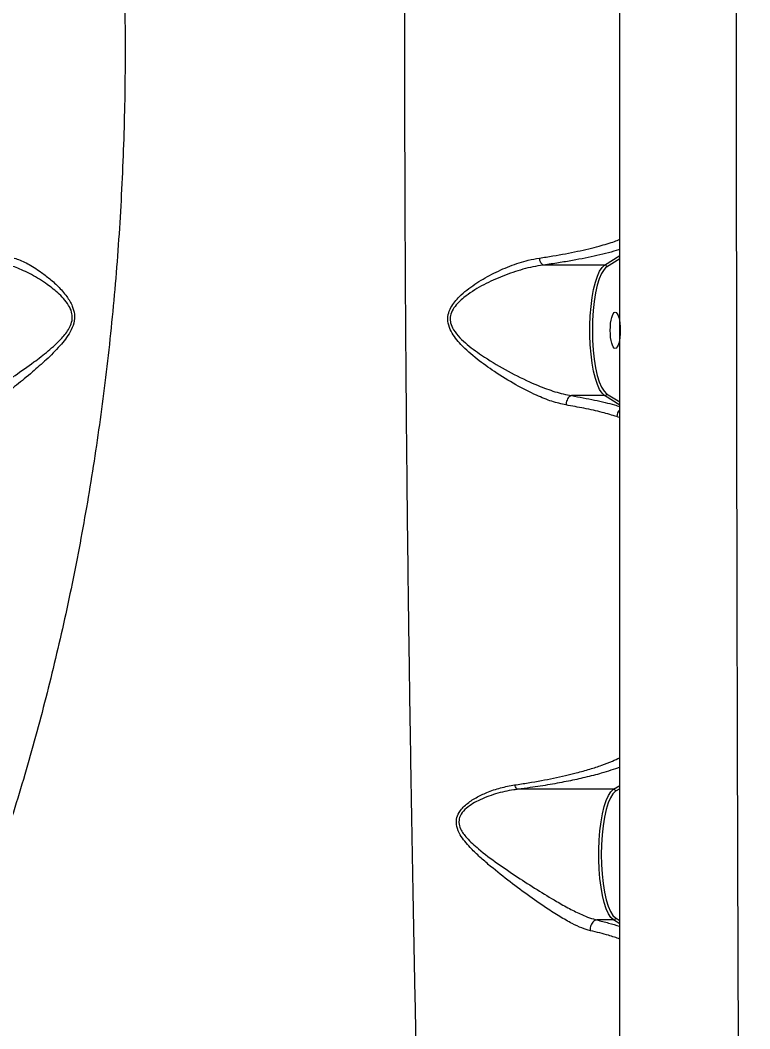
# Model space of a CAD drawing. Header units: millimetres. Extents: x -7735 to 7893, y -6545 to 6034.
# Drawn here: x 4787.6 to 4969.3, y 22.8 to 273.9 of the extents above; entities that cross this region are included whole.
import ezdxf

# ---------------------------------------------------------------- set-up
doc = ezdxf.new("R2010")
doc.units = ezdxf.units.MM
for name, color, linetype in [('DIKOM_ОБЪЕКТ', 7, 'Continuous'), ('DIKOM_РАЗМЕР_ЗОНА', 7, 'Continuous'), ('DIKOM_РАЗМЕР_ОБЪЕКТА', 7, 'Continuous')]:
    doc.layers.add(name, color=color, linetype=linetype)
doc.styles.add('style1', font='arial.ttf', dxfattribs={"width": 0.8})
doc.dimstyles.new('1-50', dxfattribs={"dimtxt": 300, "dimasz": 200, "dimexe": 100, "dimexo": 0, "dimgap": 100, "dimtad": 1, "dimtxsty": 'style1', "dimcen": 200, "dimclrd": 7, "dimclre": 7, "dimclrt": 7, "dimadec": 1, "dimazin": 2, "dimtfac": 1, "dimtmove": 0, "dimatfit": 2, "dimfxl": 0, "dimlwd": 25, "dimlwe": 18, "dimarcsym": 0})

# ---------------------------------------------------------------- blocks, each defined once
blk = doc.blocks.new('*D0')
at = {"layer": 'Defpoints', "color": 0, "transparency": 16777216}
for p in [(5893.22, 882.1), (-4595.74, 266.13), (5893.22, -5840.17)]:
    blk.add_point(p, dxfattribs=at)
at = {"layer": 'DIKOM_РАЗМЕР_ОБЪЕКТА', "color": 7, "lineweight": 18, "transparency": 16777216}
for p, q in [((5893.22, 882.1), (5893.22, -5940.17)), ((-4595.74, 266.13), (-4595.74, -5940.17))]:
    blk.add_line(p, q, dxfattribs=at)
at = {"layer": 'DIKOM_РАЗМЕР_ОБЪЕКТА', "color": 7, "lineweight": 25, "transparency": 16777216}
blk.add_line((-4395.74, -5840.17), (5693.22, -5840.17), dxfattribs=at)
at = {"layer": 'DIKOM_РАЗМЕР_ОБЪЕКТА', "color": 7, "transparency": 16777216}
for points in [[(-4395.74, -5806.84), (-4395.74, -5873.51), (-4595.74, -5840.17)], [(5693.22, -5806.84), (5693.22, -5873.51), (5893.22, -5840.17)]]:
    blk.add_solid(points, dxfattribs=at)
at = {"layer": 'DIKOM_РАЗМЕР_ОБЪЕКТА', "color": 7, "transparency": 16777216, "insert": (648.74, -5587), "char_height": 300, "attachment_point": 5, "style": 'style1'}
blk.add_mtext('10450', dxfattribs=at)
blk = doc.blocks.new('*D3')
at = {"layer": 'Defpoints', "color": 0, "transparency": 16777216}
for p in [(-6112.56, 266.13), (7893.22, 266.13), (7893.22, -6445.11)]:
    blk.add_point(p, dxfattribs=at)
at = {"layer": 'DIKOM_РАЗМЕР_ЗОНА', "color": 7, "lineweight": 18, "transparency": 16777216}
for p, q in [((-6112.56, 266.13), (-6112.56, -6545.11)), ((7893.22, 266.13), (7893.22, -6545.11))]:
    blk.add_line(p, q, dxfattribs=at)
at = {"layer": 'DIKOM_РАЗМЕР_ЗОНА', "color": 7, "lineweight": 25, "transparency": 16777216}
blk.add_line((-5912.56, -6445.11), (7693.22, -6445.11), dxfattribs=at)
at = {"layer": 'DIKOM_РАЗМЕР_ЗОНА', "color": 7, "transparency": 16777216}
for points in [[(-5912.56, -6411.77), (-5912.56, -6478.44), (-6112.56, -6445.11)], [(7693.22, -6411.77), (7693.22, -6478.44), (7893.22, -6445.11)]]:
    blk.add_solid(points, dxfattribs=at)
at = {"layer": 'DIKOM_РАЗМЕР_ЗОНА', "color": 7, "transparency": 16777216, "insert": (890.33, -6191.83), "char_height": 300, "attachment_point": 5, "style": 'style1'}
blk.add_mtext('13950', dxfattribs=at)

msp = doc.modelspace()

# ---------------------------------------------------------------- linework, layer by layer
at = {"layer": 'DIKOM_ОБЪЕКТ', "color": 7, "linetype": 'Continuous', "lineweight": 15}
for p, q in [((4933.127, 212.927), (4936.903, 215.272)), ((4936.903, 214.466), (4933.631, 212.434)), ((4933.127, 212.927), (4917.959, 212.927)), ((4933.631, 212.434), (4933.38, 212.243)), ((4932.99, 181.506), (4933.631, 180.898)), ((4933.631, 180.898), (4936.903, 178.866)), ((4933.127, 180.405), (4924.873, 180.405)), ((4936.903, 178.06), (4933.127, 180.405)), ((4935.346, 82.386), (4936.903, 83.353)), ((4935.346, 82.386), (4911.556, 82.386)), ((4935.851, 81.894), (4935.598, 81.702)), ((4936.903, 82.547), (4935.851, 81.894)), ((4935.208, 50.965), (4935.85, 50.358)), ((4935.85, 50.358), (4936.903, 49.703)), ((4935.346, 49.864), (4931.191, 49.864)), ((4936.903, 48.897), (4935.346, 49.864))]:
    msp.add_line(p, q, dxfattribs=at)
at = {"layer": 'DIKOM_ОБЪЕКТ', "color": 7, "linetype": 'Continuous', "lineweight": 15, "flags": 128}
for points in [[(4933.127, 180.405), (4932.497, 180.992), (4931.897, 181.92), (4931.339, 183.167), (4930.837, 184.707), (4930.4, 186.506), (4930.039, 188.526), (4929.761, 190.722), (4929.573, 193.047), (4929.477, 195.451), (4929.477, 197.881), (4929.573, 200.285), (4929.761, 202.61), (4930.039, 204.806), (4930.4, 206.826), (4930.837, 208.625), (4931.339, 210.165), (4931.897, 211.413), (4932.497, 212.34), (4933.127, 212.927)], [(4933.38, 212.243), (4932.987, 211.823), (4932.376, 210.846), (4931.813, 209.527), (4931.311, 207.896), (4930.883, 205.995), (4930.538, 203.867), (4930.286, 201.566), (4930.132, 199.147), (4930.081, 196.668), (4930.132, 194.188), (4930.286, 191.769), (4930.538, 189.467), (4930.882, 187.34), (4931.311, 185.438), (4931.812, 183.807), (4932.375, 182.487), (4932.987, 181.51), (4932.99, 181.506)], [(4935.346, 49.864), (4934.716, 50.452), (4934.115, 51.379), (4933.558, 52.626), (4933.056, 54.166), (4932.62, 55.965), (4932.258, 57.985), (4931.981, 60.181), (4931.792, 62.507), (4931.696, 64.91), (4931.696, 67.34), (4931.792, 69.744), (4931.981, 72.069), (4932.258, 74.266), (4932.62, 76.285), (4933.056, 78.085), (4933.558, 79.625), (4934.115, 80.872), (4934.716, 81.799), (4935.346, 82.386)], [(4935.598, 81.702), (4935.206, 81.283), (4934.595, 80.306), (4934.032, 78.986), (4933.53, 77.355), (4933.102, 75.454), (4932.757, 73.327), (4932.505, 71.026), (4932.352, 68.606), (4932.3, 66.127), (4932.352, 63.647), (4932.505, 61.228), (4932.757, 58.927), (4933.101, 56.799), (4933.529, 54.897), (4934.031, 53.266), (4934.595, 51.946), (4935.205, 50.969), (4935.208, 50.965)]]:
    msp.add_lwpolyline(points, dxfattribs=at)
at = {"layer": 'DIKOM_ОБЪЕКТ', "color": 7, "linetype": 'Continuous', "lineweight": 15}
for centre, radius, start, end in [((4933.118, 212.413), 0.514, 2.38559, 88.96014), ((4933.117, 180.919), 0.514, 271.1006, 357.66323), ((4938.447, 175.221), 2.264, 133.61867, 181.0711), ((4935.336, 81.872), 0.515, 2.43936, 88.90811), ((4935.337, 50.378), 0.514, 271.0682, 357.75158)]:
    msp.add_arc(centre, radius, start, end, dxfattribs=at)
msp.add_ellipse((4935.788, 196.666), major_axis=(0, 4.5), ratio=0.2773245, dxfattribs=at)
for points, knots in [([(4969.28, 787.806), (4969.273, 787.829), (4969.228, 787.967), (4969.136, 787.346), (4969.009, 785.85), (4968.882, 783.303), (4968.754, 779.832), (4968.627, 775.454), (4968.501, 770.21), (4968.374, 764.14), (4968.246, 757.212), (4968.117, 749.361), (4967.988, 740.562), (4967.859, 730.806), (4967.732, 720.2), (4967.609, 708.873), (4967.491, 696.863), (4967.376, 684.22), (4967.265, 670.855), (4967.156, 656.659), (4967.049, 641.624), (4966.944, 625.754), (4966.844, 609.229), (4966.747, 592.249), (4966.657, 574.859), (4966.57, 557.108), (4966.486, 538.856), (4966.408, 519.959), (4966.333, 500.425), (4966.264, 480.272), (4966.199, 459.73), (4966.141, 439.035), (4966.09, 418.23), (4966.044, 397.354), (4966.004, 376.253), (4965.97, 354.762), (4965.944, 332.904), (4965.923, 310.71), (4965.911, 288.435), (4965.908, 265.128), (4965.912, 240.809), (4965.928, 215.523), (4965.954, 190.328), (4965.989, 165.31), (4966.032, 140.557), (4966.082, 117.285), (4966.136, 95.485), (4966.192, 75.113), (4966.254, 55.071), (4966.321, 35.208), (4966.395, 15.57), (4966.475, -3.802), (4966.559, -22.681), (4966.648, -40.844), (4966.739, -58.277), (4966.832, -74.98), (4966.929, -91.097), (4967.031, -106.744), (4967.137, -121.873), (4967.248, -136.443), (4967.362, -150.28), (4967.477, -163.238), (4967.596, -175.315), (4967.716, -186.522), (4967.839, -196.948), (4967.965, -206.662), (4968.095, -215.617), (4968.227, -223.776), (4968.359, -231.039), (4968.488, -237.329), (4968.614, -242.662), (4968.738, -247.066), (4968.862, -250.578), (4968.987, -253.234), (4969.115, -254.906), (4969.215, -255.666), (4969.267, -255.546), (4969.28, -255.517)], [0, 0, 0, 0, 0.0025359, 0.0157567, 0.0293568, 0.0429695, 0.0565822, 0.0701824, 0.0834235, 0.0966761, 0.1099286, 0.1231696, 0.1367966, 0.1504361, 0.1640757, 0.1777027, 0.1909449, 0.2041986, 0.2174522, 0.2306945, 0.2443218, 0.2579615, 0.2716013, 0.2852286, 0.2984537, 0.3116901, 0.3249266, 0.3381516, 0.3517597, 0.3653802, 0.3790007, 0.3926089, 0.4058351, 0.4190728, 0.4323104, 0.4455366, 0.4591469, 0.4727696, 0.4863924, 0.5000026, 0.5154396, 0.5309129, 0.5464046, 0.5618965, 0.5773699, 0.5928069, 0.6060504, 0.6193054, 0.6325603, 0.6458038, 0.6594322, 0.6730731, 0.6867139, 0.7003424, 0.7135632, 0.7267954, 0.7400275, 0.7532483, 0.7668518, 0.7804677, 0.7940837, 0.8076871, 0.8209296, 0.8341836, 0.8474376, 0.86068, 0.8743091, 0.8879507, 0.9015924, 0.9152216, 0.9284595, 0.9417089, 0.9549583, 0.968196, 0.9818205, 0.9954575, 1, 1, 1, 1]), ([(4936.903, -225.632), (4936.903, -225.656), (4936.903, -225.769), (4936.903, -225.121), (4936.903, -223.643), (4936.903, -221.194), (4936.903, -217.844), (4936.903, -213.602), (4936.903, -208.533), (4936.903, -202.667), (4936.903, -196.046), (4936.903, -188.628), (4936.903, -180.345), (4936.903, -171.177), (4936.903, -161.116), (4936.903, -150.275), (4936.903, -138.79), (4936.903, -126.7), (4936.903, -114.053), (4936.903, -100.753), (4936.903, -86.691), (4936.903, -71.862), (4936.903, -56.272), (4936.903, -40.097), (4936.903, -23.516), (4936.903, -6.569), (4936.903, 10.702), (4936.903, 28.413), (4936.903, 46.706), (4936.903, 65.57), (4936.903, 84.986), (4936.903, 104.732), (4936.903, 125.587), (4936.903, 147.557), (4936.903, 170.631), (4936.903, 194.092), (4936.903, 217.894), (4936.903, 241.98), (4936.903, 264.888), (4936.903, 286.558), (4936.903, 306.961), (4936.903, 327.294), (4936.903, 347.711), (4936.903, 368.178), (4936.903, 388.659), (4936.903, 408.917), (4936.903, 428.72), (4936.903, 448.044), (4936.903, 466.875), (4936.903, 485.36), (4936.903, 503.637), (4936.903, 521.663), (4936.903, 539.399), (4936.903, 556.638), (4936.903, 573.193), (4936.903, 589.052), (4936.903, 604.212), (4936.903, 618.791), (4936.903, 632.892), (4936.903, 646.469), (4936.903, 659.484), (4936.903, 671.78), (4936.903, 683.222), (4936.903, 693.81), (4936.903, 703.558), (4936.903, 712.552), (4936.903, 720.85), (4936.903, 728.409), (4936.903, 735.195), (4936.903, 741.125), (4936.903, 746.136), (4936.903, 750.244), (4936.903, 753.469), (4936.903, 755.869), (4936.903, 757.367), (4936.903, 758.031), (4936.903, 757.908), (4936.903, 757.882)], [0, 0, 0, 0, 0.0037494, 0.017002, 0.0302432, 0.0438692, 0.0575078, 0.0711465, 0.0847727, 0.0980153, 0.1112693, 0.1245233, 0.1377657, 0.1513942, 0.1650351, 0.1786761, 0.1923045, 0.2055259, 0.2187588, 0.2319916, 0.245213, 0.2588171, 0.2724335, 0.2860499, 0.299654, 0.3128981, 0.3261537, 0.3394094, 0.3526535, 0.3662824, 0.3799238, 0.3935653, 0.4071942, 0.4224934, 0.4378015, 0.4531008, 0.4687304, 0.4843694, 0.4999991, 0.5132249, 0.5264622, 0.5396996, 0.5529254, 0.5665357, 0.5801584, 0.5937811, 0.6073913, 0.620617, 0.6338541, 0.6470912, 0.6603169, 0.6739257, 0.6875468, 0.701168, 0.7147768, 0.7280197, 0.741274, 0.7545284, 0.7677712, 0.7813986, 0.7950385, 0.8086784, 0.8223058, 0.8355469, 0.8487994, 0.8620519, 0.875293, 0.8889199, 0.9025593, 0.9161988, 0.9298258, 0.9430502, 0.9562861, 0.969522, 0.9827463, 0.9963539, 1, 1, 1, 1]), ([(4737.207, 562.018), (4739.835, 557.886), (4745.093, 549.616), (4752.573, 536.296), (4759.731, 522.35), (4766.797, 507.142), (4773.704, 490.598), (4780.369, 472.659), (4786.508, 454.026), (4792.087, 434.787), (4797.073, 415.029), (4801.395, 395.022), (4805.048, 374.807), (4808.057, 354.439), (4810.453, 333.763), (4812.224, 312.877), (4813.355, 291.876), (4813.843, 270.403), (4813.629, 248.501), (4812.686, 226.228), (4811.027, 204.096), (4808.69, 182.5), (4805.706, 161.487), (4802.126, 141.085), (4797.933, 121.049), (4793.151, 101.472), (4787.808, 82.444), (4781.957, 64.143), (4775.616, 46.597), (4768.819, 29.802), (4761.554, 13.685), (4753.847, -1.668), (4745.765, -16.269), (4740.057, -25.272), (4737.207, -29.767)], [0, 0, 0, 0, 0.0284578, 0.0569511, 0.0854442, 0.1139019, 0.1459253, 0.1780518, 0.2102298, 0.2424062, 0.2745293, 0.3065503, 0.337558, 0.3686634, 0.3998176, 0.4309707, 0.4620735, 0.4930794, 0.5259479, 0.558875, 0.5918025, 0.6246716, 0.656167, 0.6877611, 0.7194068, 0.7510542, 0.7826522, 0.81415, 0.8450489, 0.876038, 0.9070736, 0.9381098, 0.9691003, 1, 1, 1, 1]), ([(4887.317, -29.767), (4887.216, -25.635), (4887.015, -17.365), (4886.708, -4.045), (4886.399, 9.9), (4886.077, 25.109), (4885.744, 41.653), (4885.405, 59.592), (4885.075, 78.224), (4884.763, 97.464), (4884.47, 117.222), (4884.206, 137.229), (4883.975, 157.443), (4883.781, 177.812), (4883.621, 198.487), (4883.5, 219.374), (4883.422, 240.375), (4883.387, 261.847), (4883.402, 283.749), (4883.468, 306.022), (4883.58, 328.154), (4883.737, 349.751), (4883.933, 370.763), (4884.161, 391.166), (4884.418, 411.202), (4884.702, 430.779), (4885.005, 449.807), (4885.323, 468.107), (4885.649, 485.654), (4885.98, 502.448), (4886.316, 518.566), (4886.653, 533.918), (4886.989, 548.52), (4887.208, 557.523), (4887.317, 562.018)], [0, 0, 0, 0, 0.02845805, 0.05695121, 0.08544429, 0.11390213, 0.14592548, 0.17805204, 0.21022998, 0.24240637, 0.27452946, 0.30655044, 0.33755814, 0.36866352, 0.39981777, 0.43097078, 0.46207349, 0.49307939, 0.52594796, 0.55887506, 0.59180254, 0.6246717, 0.65616701, 0.68776111, 0.71940676, 0.75105423, 0.78265209, 0.81415009, 0.84504889, 0.876038, 0.90707352, 0.93810966, 0.96910022, 1, 1, 1, 1]), ([(4916.884, 214.667), (4918.009, 214.839), (4921.389, 215.357), (4926.562, 216.335), (4931.636, 217.561), (4935.086, 218.58), (4936.478, 219.163), (4936.903, 219.341)], [0, 0, 0, 0, 0.13166085, 0.3955811, 0.66600497, 0.89791068, 1, 1, 1, 1]), ([(4936.903, 216.801), (4936.81, 216.77), (4935.984, 216.491), (4934.108, 215.979), (4930.462, 215.073), (4926.26, 214.232), (4921.696, 213.463), (4919.204, 213.106), (4917.959, 212.927)], [0, 0, 0, 0, 0.0215379, 0.1917603, 0.3619703, 0.6766602, 0.8383263, 1, 1, 1, 1]), ([(4786.125, 214.667), (4787.093, 214.32), (4789.03, 213.627), (4791.976, 211.758), (4794.695, 209.764), (4797.055, 207.686), (4799.103, 205.356), (4800.568, 203.013), (4801.226, 200.705), (4801.054, 198.4), (4800.131, 196.284), (4798.892, 194.432), (4796.906, 192.065), (4794.113, 189.287), (4790.393, 186.054), (4786.639, 182.943), (4783.432, 180.522), (4780.987, 178.855), (4779.884, 178.339), (4779.333, 178.082)], [0, 0, 0, 0, 0.0838225, 0.1677478, 0.2253326, 0.2830253, 0.3403515, 0.3851885, 0.4168037, 0.4487221, 0.48289, 0.5143303, 0.5458633, 0.6206985, 0.6956587, 0.7865343, 0.8772673, 0.9386792, 1, 1, 1, 1]), ([(4923.532, 178.082), (4922.358, 178.349), (4919.974, 178.892), (4915.744, 180.612), (4910.937, 183.064), (4905.954, 186.141), (4901.338, 189.467), (4898.084, 192.281), (4895.989, 194.682), (4894.828, 196.418), (4894.05, 198.414), (4894.061, 200.51), (4894.775, 202.314), (4895.791, 203.802), (4897.686, 205.869), (4900.785, 208.242), (4905.044, 210.724), (4909.542, 212.736), (4913.534, 214.052), (4915.969, 214.499), (4916.884, 214.667)], [0, 0, 0, 0, 0.0631552, 0.1282523, 0.2159327, 0.3060539, 0.3825699, 0.4604904, 0.4898726, 0.5197473, 0.5505529, 0.5816494, 0.6087231, 0.6339824, 0.6598605, 0.730791, 0.803687, 0.8782879, 0.9542717, 1, 1, 1, 1]), ([(4917.951, 212.928), (4917.834, 212.976), (4917.601, 213.072), (4917.279, 213.482), (4917.043, 213.991), (4916.929, 214.411), (4916.892, 214.622), (4916.884, 214.667)], [0, 0, 0, 0, 0.2524866, 0.50502635, 0.75759062, 0.94870458, 1, 1, 1, 1]), ([(4777.571, 180.405), (4777.571, 180.405), (4777.655, 180.434), (4778.36, 180.667), (4779.738, 181.316), (4782.523, 182.915), (4786.273, 185.337), (4790.562, 188.406), (4794.585, 191.446), (4797.626, 194.202), (4799.46, 196.472), (4800.298, 198.16), (4800.677, 199.555), (4800.473, 201.352), (4799.664, 203.039), (4798.441, 204.609), (4796.491, 206.49), (4793.583, 208.699), (4789.9, 210.94), (4786.688, 212.307), (4785.082, 212.816), (4784.488, 212.927), (4784.487, 212.928)], [0, 0, 0, 0, 0.0000383, 0.0100863, 0.0714784, 0.1329494, 0.2350788, 0.3373689, 0.4111021, 0.4845623, 0.5306453, 0.5415553, 0.5683524, 0.5929595, 0.622687, 0.6582301, 0.693903, 0.7656353, 0.8600447, 0.9543877, 0.999939, 1, 1, 1, 1]), ([(4917.951, 212.928), (4917.95, 212.927), (4917.688, 212.892), (4915.771, 212.62), (4912.174, 211.792), (4907.241, 210.029), (4902.443, 207.824), (4898.965, 205.609), (4896.739, 203.671), (4895.579, 202.317), (4894.796, 200.824), (4894.65, 199.642), (4894.758, 198.491), (4895.266, 197.046), (4896.615, 195.23), (4899.059, 192.933), (4902.96, 190.068), (4908.342, 186.807), (4913.824, 184.057), (4918.693, 182.031), (4922.169, 180.925), (4924.222, 180.515), (4924.866, 180.405), (4924.867, 180.405)], [0, 0, 0, 0, 0.0000564, 0.0132697, 0.0954264, 0.1776584, 0.2566661, 0.3354451, 0.3621462, 0.3887503, 0.4150437, 0.436674, 0.441198, 0.4671492, 0.5041595, 0.5414832, 0.6162874, 0.7182592, 0.8201585, 0.8921276, 0.9639754, 0.9999644, 1, 1, 1, 1]), ([(4917.959, 212.927), (4917.957, 212.927), (4917.955, 212.927), (4917.952, 212.927), (4917.951, 212.927), (4917.951, 212.928)], [0, 0, 0, 0, 0.4446303, 0.8238656, 1, 1, 1, 1]), ([(4924.867, 180.405), (4924.726, 180.36), (4924.444, 180.272), (4924.056, 179.872), (4923.75, 179.326), (4923.581, 178.741), (4923.533, 178.318), (4923.532, 178.124), (4923.532, 178.082)], [0, 0, 0, 0, 0.2046367, 0.4092485, 0.61379, 0.8183996, 0.9603822, 1, 1, 1, 1]), ([(4924.867, 180.405), (4924.868, 180.405), (4924.87, 180.405), (4924.872, 180.405), (4924.873, 180.405)], [0, 0, 0, 0, 0.5742295, 1, 1, 1, 1]), ([(4924.873, 180.405), (4926.84, 180.047), (4930.821, 179.324), (4934.681, 178.393), (4936.474, 177.837), (4936.903, 177.704)], [0, 0, 0, 0, 0.4262395, 0.8626378, 1, 1, 1, 1]), ([(4936.183, 175.178), (4935.006, 175.535), (4932.628, 176.255), (4928.312, 177.23), (4925.039, 177.813), (4923.532, 178.082)], [0, 0, 0, 0, 0.3460086, 0.6987394, 1, 1, 1, 1]), ([(4936.903, 174.958), (4936.89, 174.962), (4936.676, 175.02), (4936.421, 175.102), (4936.183, 175.178)], [0, 0, 0, 0, 0.06296159, 1, 1, 1, 1]), ([(4910.711, 83.476), (4911.861, 83.648), (4915.316, 84.165), (4920.606, 85.156), (4925.618, 86.32), (4929.508, 87.408), (4932.498, 88.386), (4935, 89.334), (4936.311, 89.962), (4936.903, 90.247)], [0, 0, 0, 0, 0.0958396, 0.2879155, 0.4842358, 0.6172897, 0.7503569, 0.8871829, 1, 1, 1, 1]), ([(4936.903, 87.881), (4935.45, 87.378), (4932.927, 86.506), (4928.461, 85.359), (4924.181, 84.42), (4919.621, 83.571), (4915.364, 82.895), (4912.573, 82.522), (4911.556, 82.386)], [0, 0, 0, 0, 0.24577718, 0.42692609, 0.58725977, 0.74796655, 0.90814541, 1, 1, 1, 1]), ([(4929.59, 47.174), (4928.893, 47.375), (4927.475, 47.783), (4924.898, 49.01), (4921.944, 50.688), (4918.191, 53.099), (4913.82, 56.157), (4908.926, 59.814), (4904.896, 63.041), (4901.79, 65.759), (4899.835, 67.67), (4898.286, 69.434), (4897.077, 71.139), (4896.244, 72.991), (4896.148, 74.938), (4896.925, 76.918), (4898.675, 78.76), (4901.112, 80.369), (4903.987, 81.727), (4907.213, 82.832), (4909.54, 83.261), (4910.711, 83.476)], [0, 0, 0, 0, 0.0474441, 0.0964688, 0.1556874, 0.2165988, 0.3039683, 0.3937333, 0.4858682, 0.5329605, 0.5800266, 0.6111518, 0.642655, 0.6798127, 0.7100508, 0.7403119, 0.7862705, 0.8336544, 0.882082, 0.9406798, 1, 1, 1, 1]), ([(4911.548, 82.387), (4911.44, 82.436), (4911.223, 82.534), (4910.948, 82.912), (4910.789, 83.255), (4910.725, 83.438), (4910.711, 83.476)], [0, 0, 0, 0, 0.3413987, 0.6827421, 0.9340485, 1, 1, 1, 1]), ([(4911.548, 82.387), (4911.547, 82.387), (4911.204, 82.346), (4909.355, 82.085), (4905.972, 81.36), (4902.415, 80.003), (4899.879, 78.598), (4898.279, 77.374), (4897.118, 75.926), (4896.843, 74.734), (4896.864, 73.653), (4897.287, 72.215), (4898.986, 69.959), (4902.139, 67.125), (4906.441, 63.899), (4911.378, 60.578), (4916.3, 57.388), (4920.643, 54.756), (4924.357, 52.663), (4927.152, 51.297), (4929.341, 50.355), (4930.739, 50.018), (4931.187, 49.864), (4931.187, 49.864)], [0, 0, 0, 0, 0.0000722, 0.0172968, 0.0943642, 0.1713165, 0.2043577, 0.2372893, 0.2718469, 0.2975968, 0.3006052, 0.3294703, 0.3743635, 0.4401495, 0.5327511, 0.6254216, 0.7134271, 0.8012877, 0.860813, 0.9202362, 0.9601262, 0.9999859, 1, 1, 1, 1]), ([(4911.556, 82.386), (4911.554, 82.386), (4911.552, 82.386), (4911.549, 82.387), (4911.548, 82.387), (4911.548, 82.387)], [0, 0, 0, 0, 0.4292024, 0.7972287, 1, 1, 1, 1]), ([(4931.187, 49.864), (4931.011, 49.827), (4930.66, 49.753), (4930.179, 49.372), (4929.803, 48.841), (4929.573, 48.198), (4929.528, 47.662), (4929.561, 47.327), (4929.583, 47.211), (4929.59, 47.174)], [0, 0, 0, 0, 0.179994, 0.3599057, 0.5398766, 0.7198431, 0.8998145, 0.9677583, 1, 1, 1, 1]), ([(4931.187, 49.864), (4931.188, 49.864), (4931.19, 49.864), (4931.191, 49.864), (4931.191, 49.864)], [0, 0, 0, 0, 0.8889618, 1, 1, 1, 1]), ([(4931.191, 49.864), (4932.19, 49.611), (4934.194, 49.104), (4936.082, 48.56), (4936.849, 48.269), (4936.903, 48.248)], [0, 0, 0, 0, 0.47980217, 0.9634689, 1, 1, 1, 1]), ([(4936.903, 45.101), (4936.017, 45.418), (4934.033, 46.128), (4931.173, 46.801), (4929.59, 47.174)], [0, 0, 0, 0, 0.4465695, 1, 1, 1, 1])]:
    msp.add_open_spline(points, degree=3, knots=knots, dxfattribs=at)

# ---------------------------------------------------------------- dimensions: what is measured, and where the dimension line sits
at = {"layer": 'DIKOM_РАЗМЕР_ЗОНА'}
dim = msp.add_linear_dim(base=(7893.216, -6445.106), p1=(-6112.558, 266.125), p2=(7893.216, 266.125), text='13950', dimstyle='1-50', dxfattribs=at)
dim.commit()
dim.dimension.update_dxf_attribs({"geometry": '*D3', "text_midpoint": (890.329, -6445.106), "dimtype": 160})
at = {"layer": 'DIKOM_РАЗМЕР_ОБЪЕКТА'}
dim = msp.add_linear_dim(base=(5893.216, -5840.173), p1=(-4595.736, 266.125), p2=(5893.216, 882.098), text='10450', dimstyle='1-50', dxfattribs=at)
dim.commit()
dim.dimension.update_dxf_attribs({"geometry": '*D0', "text_midpoint": (648.74, -5840.173), "dimtype": 160})

doc.saveas('drawing.dxf')
